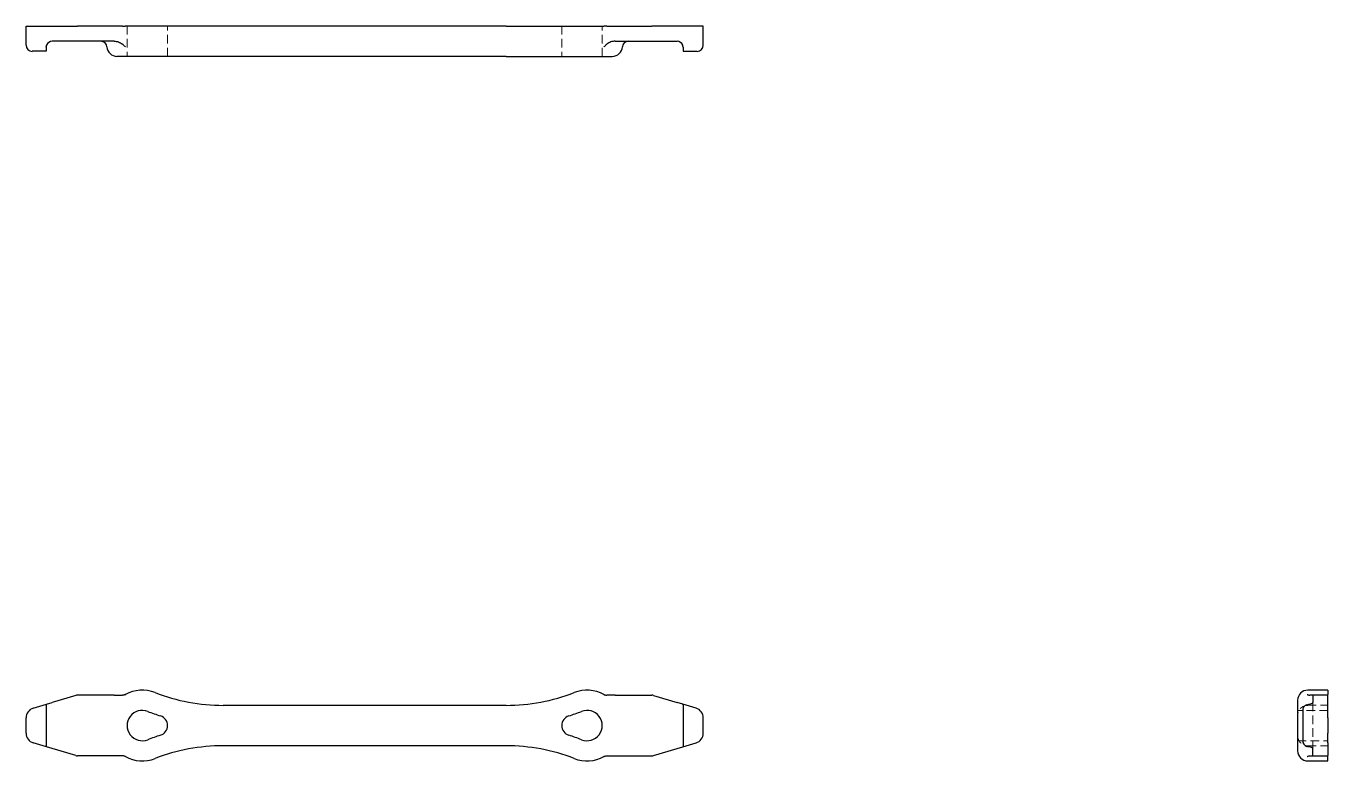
# Model space of a CAD drawing. Header units: millimetres. Extents: x 33 to 225, y 52 to 160.
import ezdxf

# ---------------------------------------------------------------- set-up
doc = ezdxf.new("R2010")
doc.units = ezdxf.units.MM
doc.linetypes.add('HIDDEN', pattern=[1.905, 1.27, -0.635])

msp = doc.modelspace()

# ---------------------------------------------------------------- linework, layer by layer
at = {"color": 7, "linetype": 'Continuous', "lineweight": 25}
for p, q in [((33, 157.4), (33, 160.24)), ((33, 160.24), (34.06, 160.24)), ((34.06, 160.24), (40.34, 160.24)), ((40.34, 160.24), (40.59, 160.24)), ((47.24, 160.24), (40.59, 160.24)), ((47.24, 160.24), (47.66, 160.24)), ((52.06, 160.24), (47.66, 160.24)), ((62.1, 160.24), (52.06, 160.24)), ((103.9, 160.24), (62.1, 160.24)), ((103.9, 160.24), (113.94, 160.24)), ((113.94, 160.24), (118.34, 160.24)), ((118.76, 160.24), (118.34, 160.24)), ((118.76, 160.24), (125.41, 160.24)), ((125.66, 160.24), (125.41, 160.24)), ((131.94, 160.24), (125.66, 160.24)), ((133, 160.24), (131.94, 160.24)), ((133, 157.4), (133, 160.24)), ((40.34, 158), (36.88, 158)), ((40.59, 158), (40.34, 158)), ((46, 158), (40.59, 158)), ((120, 158), (125.41, 158)), ((125.41, 158), (125.66, 158)), ((125.66, 158), (129.12, 158)), ((34.32, 156.51), (33.9, 156.51)), ((35.99, 156.51), (34.32, 156.51)), ((35.99, 157.1), (35.99, 156.51)), ((51.52, 155.76), (46.43, 155.76)), ((62.1, 155.76), (51.52, 155.76)), ((103.9, 155.76), (62.1, 155.76)), ((103.9, 155.76), (114.48, 155.76)), ((114.48, 155.76), (119.57, 155.76)), ((130.01, 157.1), (130.01, 156.51)), ((130.01, 156.51), (131.68, 156.51)), ((131.68, 156.51), (132.1, 156.51)), ((225.24, 62.22), (222.25, 62.22)), ((225.24, 62.22), (225.24, 61.59)), ((225.24, 61.48), (225.24, 61.59)), ((34.06, 59.56), (36.04, 60.15)), ((35.99, 60.08), (35.99, 59.2)), ((36.04, 60.15), (36.88, 60.4)), ((40.34, 61.44), (36.88, 60.4)), ((46, 61.48), (40.59, 61.48)), ((62.1, 59.99), (103.9, 59.99)), ((120, 61.48), (125.41, 61.48)), ((125.66, 61.44), (129.12, 60.4)), ((129.96, 60.15), (129.12, 60.4)), ((131.94, 59.56), (129.96, 60.15)), ((130.01, 60.08), (130.01, 59.2)), ((220.76, 60.73), (220.76, 53.27)), ((225.24, 61.48), (223, 61.48)), ((223, 61.48), (223, 61.44)), ((223, 61.44), (223, 60.4)), ((225.24, 61.44), (225.24, 61.48)), ((225.24, 59.56), (225.24, 61.44)), ((33, 55.87), (33, 58.13)), ((35.99, 59.2), (35.99, 54.8)), ((130.01, 59.2), (130.01, 54.8)), ((133, 55.87), (133, 58.13)), ((221.51, 59.2), (221.51, 58.7)), ((221.51, 58.7), (221.51, 58.13)), ((221.51, 58.13), (221.51, 55.87)), ((225.24, 58.13), (225.24, 59.56)), ((225.24, 58.13), (225.24, 55.87)), ((221.51, 55.87), (221.51, 55.3)), ((225.24, 54.44), (225.24, 55.87)), ((36.04, 53.85), (34.06, 54.44)), ((35.99, 54.8), (35.99, 53.92)), ((36.88, 53.6), (36.04, 53.85)), ((103.9, 54.01), (62.1, 54.01)), ((129.12, 53.6), (129.96, 53.85)), ((129.96, 53.85), (131.94, 54.44)), ((130.01, 54.8), (130.01, 53.92)), ((221.51, 55.3), (221.51, 54.8)), ((225.24, 54.44), (225.24, 52.56)), ((40.34, 52.56), (36.88, 53.6)), ((46, 52.52), (40.59, 52.52)), ((120, 52.52), (125.41, 52.52)), ((125.66, 52.56), (129.12, 53.6)), ((223, 52.56), (223, 53.6)), ((223, 52.56), (223, 52.52)), ((223, 52.52), (225.24, 52.52)), ((225.24, 52.52), (225.24, 52.56)), ((225.24, 52.41), (225.24, 52.52)), ((225.24, 51.78), (225.24, 52.41)), ((222.25, 51.78), (225.24, 51.78))]:
    msp.add_line(p, q, dxfattribs=at)
at = {"color": 7, "linetype": 'HIDDEN', "lineweight": 18}
for p, q in [((47.93, 160.24), (47.93, 155.76)), ((53.91, 155.76), (53.91, 160.24)), ((112.09, 160.24), (112.09, 155.76)), ((118.07, 155.76), (118.07, 160.24)), ((222.25, 59.99), (225.24, 59.99)), ((223, 60.4), (223, 53.6)), ((225.24, 59.24), (220.76, 59.24)), ((220.76, 54.76), (225.24, 54.76)), ((222.25, 54.01), (225.24, 54.01))]:
    msp.add_line(p, q, dxfattribs=at)
at = {"color": 7, "linetype": 'Continuous', "lineweight": 25}
for centre, radius, start, end in [((36.88, 157.1), 0.896, 90, 160.5288), ((44.05, 157.1), 0.896, 3.5833, 90), ((121.95, 157.1), 0.896, 90, 176.4167), ((129.12, 157.1), 0.896, 19.4712, 90), ((33.9, 157.4), 0.896, 180, 270), ((46.43, 157.25), 1.49, 183.5833, 270), ((119.57, 157.25), 1.49, 270, 356.4167), ((132.1, 157.4), 0.896, 270, 0), ((47.24, 62.37), 0.896, 291.5728, 298.5921), ((50.16, 57), 5.22, 68.7607, 118.5921), ((62.1, 87.72), 27.74, 248.7607, 270), ((103.9, 87.72), 27.74, 270, 291.2393), ((115.84, 57), 5.22, 61.4079, 111.2393), ((118.76, 62.37), 0.896, 241.4079, 248.4272), ((222.25, 60.73), 1.49, 90, 180), ((40.59, 60.58), 0.896, 90, 106.6992), ((125.41, 60.58), 0.896, 73.3008, 90), ((34.49, 58.13), 1.49, 106.6992, 180), ((50.16, 57), 2.24, 68.7607, 291.2393), ((62.1, 87.72), 30.72, 248.7607, 252.4907), ((52.41, 57), 1.49, 287.5093, 72.4907), ((113.59, 57), 1.49, 107.5093, 252.4907), ((103.9, 87.72), 30.72, 287.5093, 291.2393), ((115.84, 57), 2.24, 248.7607, 111.2393), ((131.51, 58.13), 1.49, 0, 73.3008), ((34.49, 55.87), 1.49, 180, 253.3008), ((131.51, 55.87), 1.49, 286.6992, 0), ((62.1, 26.28), 30.72, 107.5093, 111.2393), ((62.1, 26.28), 27.74, 90, 111.2393), ((103.9, 26.28), 27.74, 68.7607, 90), ((103.9, 26.28), 30.72, 68.7607, 72.4907), ((40.59, 53.42), 0.896, 253.3008, 270), ((47.24, 51.63), 0.896, 61.4079, 68.4272), ((50.16, 57), 5.22, 241.4079, 291.2393), ((115.84, 57), 5.22, 248.7607, 298.5921), ((118.76, 51.63), 0.896, 111.5728, 118.5921), ((125.41, 53.42), 0.896, 270, 286.6992), ((222.25, 53.27), 1.49, 180, 270)]:
    msp.add_arc(centre, radius, start, end, dxfattribs=at)
at = {"color": 7, "linetype": 'HIDDEN', "lineweight": 18}
for centre, start, end in [((222.25, 58.49), 90, 180), ((222.25, 55.51), 180, 270)]:
    msp.add_arc(centre, 1.49, start, end, dxfattribs=at)
at = {"color": 7, "linetype": 'Continuous', "lineweight": 25}
for centre, major_axis, ratio, start_param, end_param in [((222.4, 59.2), (0, 0.935), 0.957826, 0.339837, 1.570796), ((222.1, 60.4), (0.896, 0), 0.3, 5.052226, 6.283185), ((222.4, 54.8), (0, -0.935), 0.957826, 4.712389, 5.943348), ((222.1, 53.6), (0.896, 0), 0.3, 0, 1.230959)]:
    msp.add_ellipse(centre, major_axis=major_axis, ratio=ratio, start_param=start_param, end_param=end_param, dxfattribs=at)
for points, knots in [([(46, 158), (46.22, 158), (46.44, 157.96), (46.76, 157.86), (46.86, 157.81), (47.06, 157.71), (47.15, 157.65), (47.24, 157.57)], [0, 0, 0, 0, 0.5, 0.5, 0.75, 0.75, 1, 1, 1, 1]), ([(120, 158), (119.78, 158), (119.56, 157.96), (119.24, 157.86), (119.14, 157.81), (118.94, 157.71), (118.85, 157.65), (118.76, 157.57)], [0, 0, 0, 0, 0.5, 0.5, 0.75, 0.75, 1, 1, 1, 1]), ([(47.56, 157.25), (47.51, 157.3), (47.46, 157.36), (47.35, 157.47), (47.29, 157.52), (47.24, 157.57)], [0, 0, 0, 0, 0.5, 0.5, 1, 1, 1, 1]), ([(118.44, 157.25), (118.49, 157.3), (118.54, 157.36), (118.65, 157.47), (118.71, 157.52), (118.76, 157.57)], [0, 0, 0, 0, 0.5, 0.5, 1, 1, 1, 1]), ([(47.56, 61.54), (47.51, 61.52), (47.46, 61.5), (47.35, 61.48), (47.29, 61.48), (47.24, 61.48)], [0, 0, 0, 0, 0.5, 0.5, 1, 1, 1, 1]), ([(118.44, 61.54), (118.49, 61.52), (118.54, 61.5), (118.65, 61.48), (118.71, 61.48), (118.76, 61.48)], [0, 0, 0, 0, 0.5, 0.5, 1, 1, 1, 1]), ([(222.25, 61.54), (222.3, 61.52), (222.36, 61.5), (222.47, 61.48), (222.52, 61.48), (222.57, 61.48)], [0, 0, 0, 0, 0.5, 0.5, 1, 1, 1, 1]), ([(46, 61.48), (46.22, 61.48), (46.44, 61.48), (46.76, 61.48), (46.86, 61.48), (47.06, 61.48), (47.15, 61.48), (47.24, 61.48)], [0, 0, 0, 0, 0.5, 0.5, 0.75, 0.75, 1, 1, 1, 1]), ([(120, 61.48), (119.78, 61.48), (119.56, 61.48), (119.24, 61.48), (119.14, 61.48), (118.94, 61.48), (118.85, 61.48), (118.76, 61.48)], [0, 0, 0, 0, 0.5, 0.5, 0.75, 0.75, 1, 1, 1, 1]), ([(223, 61.48), (223, 61.48), (222.96, 61.48), (222.86, 61.48), (222.81, 61.48), (222.71, 61.48), (222.65, 61.48), (222.57, 61.48)], [0, 0, 0, 0, 0.5, 0.5, 0.75, 0.75, 1, 1, 1, 1]), ([(47.24, 52.52), (47.15, 52.52), (47.06, 52.52), (46.86, 52.52), (46.76, 52.52), (46.45, 52.52), (46.22, 52.52), (46, 52.52)], [0, 0, 0, 0, 0.25, 0.25, 0.5, 0.5, 1, 1, 1, 1]), ([(47.56, 52.46), (47.51, 52.48), (47.46, 52.5), (47.35, 52.52), (47.29, 52.52), (47.24, 52.52)], [0, 0, 0, 0, 0.5, 0.5, 1, 1, 1, 1]), ([(118.44, 52.46), (118.49, 52.48), (118.54, 52.5), (118.65, 52.52), (118.71, 52.52), (118.76, 52.52)], [0, 0, 0, 0, 0.5, 0.5, 1, 1, 1, 1]), ([(118.76, 52.52), (118.85, 52.52), (118.94, 52.52), (119.14, 52.52), (119.24, 52.52), (119.55, 52.52), (119.78, 52.52), (120, 52.52)], [0, 0, 0, 0, 0.25, 0.25, 0.5, 0.5, 1, 1, 1, 1]), ([(222.25, 52.46), (222.3, 52.48), (222.36, 52.5), (222.47, 52.52), (222.52, 52.52), (222.57, 52.52)], [0, 0, 0, 0, 0.5, 0.5, 1, 1, 1, 1]), ([(222.57, 52.52), (222.65, 52.52), (222.71, 52.52), (222.81, 52.52), (222.86, 52.52), (222.96, 52.52), (223, 52.52), (223, 52.52)], [0, 0, 0, 0, 0.25, 0.25, 0.5, 0.5, 1, 1, 1, 1])]:
    msp.add_open_spline(points, degree=3, knots=knots, dxfattribs=at)
for points in [[(35.99, 157.1), (35.99, 157.2), (36, 157.3), (36.04, 157.4)], [(47.67, 157.16), (47.64, 157.19), (47.6, 157.22), (47.56, 157.25)], [(118.33, 157.16), (118.36, 157.19), (118.4, 157.22), (118.44, 157.25)], [(130.01, 157.1), (130.01, 157.2), (130, 157.3), (129.96, 157.4)], [(47.67, 61.59), (47.64, 61.57), (47.6, 61.55), (47.56, 61.54)], [(118.33, 61.59), (118.36, 61.57), (118.4, 61.55), (118.44, 61.54)], [(222.16, 61.59), (222.19, 61.57), (222.22, 61.55), (222.25, 61.54)], [(35.99, 60.08), (35.99, 60.12), (36, 60.14), (36.04, 60.15)], [(130.01, 60.08), (130.01, 60.12), (130, 60.14), (129.96, 60.15)], [(222.1, 60.08), (222.2, 60.12), (222.3, 60.14), (222.4, 60.15)], [(36.04, 53.85), (36, 53.86), (35.99, 53.88), (35.99, 53.92)], [(129.96, 53.85), (130, 53.86), (130.01, 53.88), (130.01, 53.92)], [(222.4, 53.85), (222.3, 53.86), (222.2, 53.88), (222.1, 53.92)], [(47.67, 52.41), (47.64, 52.43), (47.6, 52.45), (47.56, 52.46)], [(118.33, 52.41), (118.36, 52.43), (118.4, 52.45), (118.44, 52.46)], [(222.16, 52.41), (222.19, 52.43), (222.22, 52.45), (222.25, 52.46)]]:
    msp.add_open_spline(points, degree=3, dxfattribs=at)

doc.saveas('drawing.dxf')
